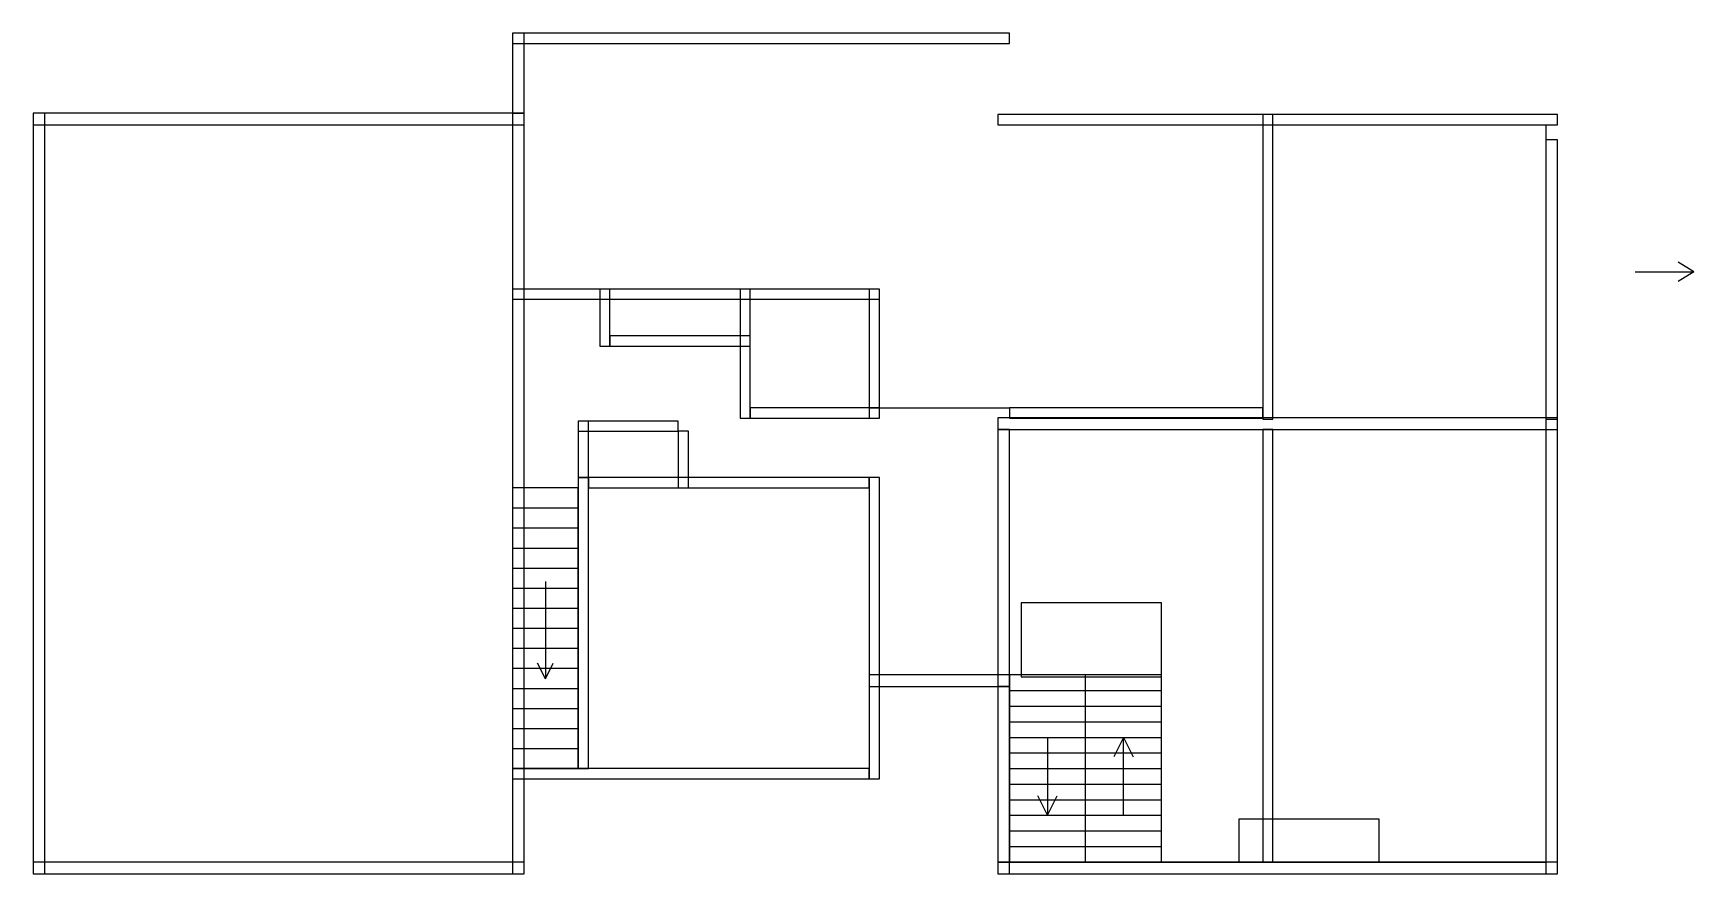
# Model space of a CAD drawing. Header units: millimetres. Extents: x -6 to 846, y 0 to 431.
import ezdxf

# ---------------------------------------------------------------- set-up
doc = ezdxf.new("R2010")
doc.units = ezdxf.units.MM
for name, color, linetype in [('Line', 7, 'CONTINUOUS'), ('Line001', 7, 'CONTINUOUS'), ('Line002', 7, 'CONTINUOUS'), ('Line003', 7, 'CONTINUOUS'), ('Line004', 7, 'CONTINUOUS'), ('Line019', 7, 'CONTINUOUS'), ('Line020', 7, 'CONTINUOUS'), ('Line021', 7, 'CONTINUOUS'), ('Line022', 7, 'CONTINUOUS'), ('Line023', 7, 'CONTINUOUS'), ('Line024', 7, 'CONTINUOUS'), ('Line025', 7, 'CONTINUOUS'), ('Line026', 7, 'CONTINUOUS'), ('Line027', 7, 'CONTINUOUS'), ('Line028', 7, 'CONTINUOUS'), ('Line029', 7, 'CONTINUOUS'), ('Line030', 7, 'CONTINUOUS'), ('Line031', 7, 'CONTINUOUS'), ('Line032', 7, 'CONTINUOUS'), ('Line033', 7, 'CONTINUOUS'), ('Line034', 7, 'CONTINUOUS'), ('Line035', 7, 'CONTINUOUS'), ('Line036', 7, 'CONTINUOUS'), ('Line037', 7, 'CONTINUOUS'), ('Line038', 7, 'CONTINUOUS'), ('Line039', 7, 'CONTINUOUS'), ('Line040', 7, 'CONTINUOUS'), ('Line041', 7, 'CONTINUOUS'), ('Line042', 7, 'CONTINUOUS'), ('Line043', 7, 'CONTINUOUS'), ('Line044', 7, 'CONTINUOUS'), ('Line045', 7, 'CONTINUOUS'), ('Line046', 7, 'CONTINUOUS'), ('Line047', 7, 'CONTINUOUS'), ('Line048', 7, 'CONTINUOUS'), ('Line049', 7, 'CONTINUOUS'), ('Line050', 7, 'CONTINUOUS'), ('Line051', 7, 'CONTINUOUS'), ('Line052', 7, 'CONTINUOUS'), ('Line053', 7, 'CONTINUOUS'), ('Line054', 7, 'CONTINUOUS'), ('Line055', 7, 'CONTINUOUS'), ('Line056', 7, 'CONTINUOUS'), ('Line057', 7, 'CONTINUOUS'), ('Line058', 7, 'CONTINUOUS'), ('Line059', 7, 'CONTINUOUS'), ('Line060', 7, 'CONTINUOUS'), ('Line061', 7, 'CONTINUOUS'), ('Line062', 7, 'CONTINUOUS'), ('Line063', 7, 'CONTINUOUS'), ('Line064', 7, 'CONTINUOUS'), ('Line065', 7, 'CONTINUOUS'), ('Wire', 7, 'CONTINUOUS'), ('Wire004', 7, 'CONTINUOUS'), ('Wire009', 7, 'CONTINUOUS'), ('Wire010', 7, 'CONTINUOUS'), ('Wire012', 7, 'CONTINUOUS'), ('Wire017', 7, 'CONTINUOUS'), ('Wire018', 7, 'CONTINUOUS'), ('Wire019', 7, 'CONTINUOUS'), ('Wire020', 7, 'CONTINUOUS'), ('Wire023', 7, 'CONTINUOUS'), ('Wire024', 7, 'CONTINUOUS'), ('Wire025', 7, 'CONTINUOUS'), ('Wire026', 7, 'CONTINUOUS'), ('Wire027', 7, 'CONTINUOUS'), ('Wire028', 7, 'CONTINUOUS'), ('Wire029', 7, 'CONTINUOUS'), ('Wire033', 7, 'CONTINUOUS'), ('Wire037', 7, 'CONTINUOUS'), ('Wire039', 7, 'CONTINUOUS'), ('Wire041', 7, 'CONTINUOUS'), ('Wire045', 7, 'CONTINUOUS'), ('Wire047', 7, 'CONTINUOUS'), ('Wire048', 7, 'CONTINUOUS'), ('Wire049', 7, 'CONTINUOUS'), ('Wire052', 7, 'CONTINUOUS'), ('Wire053', 7, 'CONTINUOUS'), ('Wire054', 7, 'CONTINUOUS'), ('Wire055', 7, 'CONTINUOUS'), ('Wire056', 7, 'CONTINUOUS'), ('Wire057', 7, 'CONTINUOUS'), ('Wire058', 7, 'CONTINUOUS'), ('Wire059', 7, 'CONTINUOUS'), ('Wire060', 7, 'CONTINUOUS'), ('Wire061', 7, 'CONTINUOUS'), ('Wire062', 7, 'CONTINUOUS')]:
    doc.layers.add(name, color=color, linetype=linetype)

msp = doc.modelspace()

# ---------------------------------------------------------------- linework, layer by layer
at = {"layer": 'Line'}
msp.add_line((240, 64.29), (273.75, 64.29), dxfattribs=at)
at = {"layer": 'Line001'}
msp.add_line((423, 239), (495, 239), dxfattribs=at)
at = {"layer": 'Line002'}
msp.add_line((770.2, 384.2), (770.2, 246.2), dxfattribs=at)
at = {"layer": 'Line003'}
msp.add_line((527.2, 6), (770.2, 6), dxfattribs=at)
at = {"layer": 'Line004'}
msp.add_line((770.2, 241), (770.2, 6), dxfattribs=at)
at = {"layer": 'Line019'}
msp.add_line((816.2, 308.8), (846.2, 308.8), dxfattribs=at)
at = {"layer": 'Line020'}
msp.add_line((846.2, 308.8), (838.2, 303.8), dxfattribs=at)
at = {"layer": 'Line021'}
msp.add_line((846.2, 308.8), (838.2, 313.8), dxfattribs=at)
at = {"layer": 'Line022'}
msp.add_line((534, 6), (534, 102), dxfattribs=at)
at = {"layer": 'Line023'}
msp.add_line((495, 14), (534, 14), dxfattribs=at)
at = {"layer": 'Line024'}
msp.add_line((495, 22), (534, 22), dxfattribs=at)
at = {"layer": 'Line025'}
msp.add_line((495, 30), (534, 30), dxfattribs=at)
at = {"layer": 'Line026'}
msp.add_line((495, 38), (534, 38), dxfattribs=at)
at = {"layer": 'Line027'}
msp.add_line((495, 46), (534, 46), dxfattribs=at)
at = {"layer": 'Line028'}
msp.add_line((495, 54), (534, 54), dxfattribs=at)
at = {"layer": 'Line029'}
msp.add_line((495, 62), (534, 62), dxfattribs=at)
at = {"layer": 'Line030'}
msp.add_line((495, 70), (534, 70), dxfattribs=at)
at = {"layer": 'Line031'}
msp.add_line((495, 78), (534, 78), dxfattribs=at)
at = {"layer": 'Line032'}
msp.add_line((495, 86), (534, 86), dxfattribs=at)
at = {"layer": 'Line033'}
msp.add_line((495, 94), (534, 94), dxfattribs=at)
at = {"layer": 'Line034'}
msp.add_line((534, 14), (573, 14), dxfattribs=at)
at = {"layer": 'Line035'}
msp.add_line((534, 22), (573, 22), dxfattribs=at)
at = {"layer": 'Line036'}
msp.add_line((534, 30), (573, 30), dxfattribs=at)
at = {"layer": 'Line037'}
msp.add_line((534, 38), (573, 38), dxfattribs=at)
at = {"layer": 'Line038'}
msp.add_line((534, 46), (573, 46), dxfattribs=at)
at = {"layer": 'Line039'}
msp.add_line((534, 54), (573, 54), dxfattribs=at)
at = {"layer": 'Line040'}
msp.add_line((534, 62), (573, 62), dxfattribs=at)
at = {"layer": 'Line041'}
msp.add_line((534, 70), (573, 70), dxfattribs=at)
at = {"layer": 'Line042'}
msp.add_line((534, 78), (573, 78), dxfattribs=at)
at = {"layer": 'Line043'}
msp.add_line((534, 86), (573, 86), dxfattribs=at)
at = {"layer": 'Line044'}
msp.add_line((534, 94), (573, 94), dxfattribs=at)
at = {"layer": 'Line045'}
msp.add_line((514.5, 70), (514.5, 30), dxfattribs=at)
at = {"layer": 'Line046'}
msp.add_line((514.5, 30), (509.5, 40), dxfattribs=at)
at = {"layer": 'Line047'}
msp.add_line((514.5, 30), (519.5, 40), dxfattribs=at)
at = {"layer": 'Line048'}
msp.add_line((553.5, 30), (553.5, 70), dxfattribs=at)
at = {"layer": 'Line049'}
msp.add_line((553.5, 70), (548.5, 60), dxfattribs=at)
at = {"layer": 'Line050'}
msp.add_line((553.5, 70), (558.5, 60), dxfattribs=at)
at = {"layer": 'Line051'}
msp.add_line((240, 74.57), (273.75, 74.57), dxfattribs=at)
at = {"layer": 'Line052'}
msp.add_line((240, 84.86), (273.75, 84.86), dxfattribs=at)
at = {"layer": 'Line053'}
msp.add_line((240, 95.14), (273.75, 95.14), dxfattribs=at)
at = {"layer": 'Line054'}
msp.add_line((240, 105.43), (273.75, 105.43), dxfattribs=at)
at = {"layer": 'Line055'}
msp.add_line((240, 115.71), (273.75, 115.71), dxfattribs=at)
at = {"layer": 'Line056'}
msp.add_line((240, 126), (273.75, 126), dxfattribs=at)
at = {"layer": 'Line057'}
msp.add_line((240, 136.29), (273.75, 136.29), dxfattribs=at)
at = {"layer": 'Line058'}
msp.add_line((240, 146.57), (273.75, 146.57), dxfattribs=at)
at = {"layer": 'Line059'}
msp.add_line((240, 156.86), (273.75, 156.86), dxfattribs=at)
at = {"layer": 'Line060'}
msp.add_line((240, 167.14), (273.75, 167.14), dxfattribs=at)
at = {"layer": 'Line061'}
msp.add_line((240, 177.43), (273.75, 177.43), dxfattribs=at)
at = {"layer": 'Line062'}
msp.add_line((240, 187.71), (273.75, 187.71), dxfattribs=at)
at = {"layer": 'Line063'}
msp.add_line((256.88, 150), (256.88, 100), dxfattribs=at)
at = {"layer": 'Line064'}
msp.add_line((256.88, 100), (252.88, 108), dxfattribs=at)
at = {"layer": 'Line065'}
msp.add_line((256.88, 100), (260.88, 108), dxfattribs=at)
at = {"layer": 'Wire'}
for p, q in [((630.25, 228), (625, 228)), ((625, 228), (625, 6)), ((630.25, 6), (630.25, 228)), ((625, 6), (630.25, 6))]:
    msp.add_line(p, q, dxfattribs=at)
at = {"layer": 'Wire004'}
for p, q in [((625, 239), (495, 239)), ((495, 239), (495, 233.75)), ((625, 233.75), (625, 239)), ((495, 233.75), (625, 233.75))]:
    msp.add_line(p, q, dxfattribs=at)
at = {"layer": 'Wire009'}
for p, q in [((423, 203.25), (279, 203.25)), ((279, 203.25), (279, 198)), ((279, 198), (423, 198)), ((423, 198), (423, 203.25))]:
    msp.add_line(p, q, dxfattribs=at)
at = {"layer": 'Wire010'}
for p, q in [((279, 203.25), (273.75, 203.25)), ((273.75, 203.25), (273.75, 54)), ((279, 54), (279, 203.25)), ((273.75, 54), (279, 54))]:
    msp.add_line(p, q, dxfattribs=at)
at = {"layer": 'Wire012'}
for p, q in [((428.25, 203.25), (423, 203.25)), ((423, 203.25), (423, 48.75)), ((428.25, 48.75), (428.25, 203.25)), ((423, 48.75), (428.25, 48.75))]:
    msp.add_line(p, q, dxfattribs=at)
at = {"layer": 'Wire017'}
for p, q in [((428.25, 239), (362, 239)), ((362, 239), (362, 233.75)), ((428.25, 233.75), (428.25, 239)), ((362, 233.75), (428.25, 233.75))]:
    msp.add_line(p, q, dxfattribs=at)
at = {"layer": 'Wire018'}
for p, q in [((362, 300), (356.75, 300)), ((356.75, 300), (356.75, 233.75)), ((362, 233.75), (362, 300)), ((356.75, 233.75), (362, 233.75))]:
    msp.add_line(p, q, dxfattribs=at)
at = {"layer": 'Wire019'}
for p, q in [((362, 276), (290, 276)), ((290, 276), (290, 270.75)), ((362, 270.75), (362, 276)), ((290, 270.75), (362, 270.75))]:
    msp.add_line(p, q, dxfattribs=at)
at = {"layer": 'Wire020'}
for p, q in [((290, 300), (284.75, 300)), ((284.75, 300), (284.75, 270.75)), ((290, 270.75), (290, 300)), ((284.75, 270.75), (290, 270.75))]:
    msp.add_line(p, q, dxfattribs=at)
at = {"layer": 'Wire023'}
for p, q in [((246, 6), (-6, 6)), ((-6, 6), (-6, 0)), ((-6, 0), (246, 0)), ((246, 0), (246, 6))]:
    msp.add_line(p, q, dxfattribs=at)
at = {"layer": 'Wire024'}
for p, q in [((0, 390.2), (-6, 390.2)), ((-6, 390.2), (-6, 0)), ((0, 0), (0, 390.2)), ((-6, 0), (0, 0))]:
    msp.add_line(p, q, dxfattribs=at)
at = {"layer": 'Wire025'}
for p, q in [((246, 390.2), (-6, 390.2)), ((-6, 390.2), (-6, 384.2)), ((-6, 384.2), (246, 384.2)), ((246, 384.2), (246, 390.2))]:
    msp.add_line(p, q, dxfattribs=at)
at = {"layer": 'Wire026'}
for p, q in [((246, 390.2), (240, 390.2)), ((240, 390.2), (240, 0)), ((246, 0), (246, 390.2)), ((240, 0), (246, 0))]:
    msp.add_line(p, q, dxfattribs=at)
at = {"layer": 'Wire027'}
for p, q in [((684.8, 28), (612.8, 28)), ((612.8, 28), (612.8, 6)), ((684.8, 6), (684.8, 28)), ((612.8, 6), (684.8, 6))]:
    msp.add_line(p, q, dxfattribs=at)
at = {"layer": 'Wire028'}
for p, q in [((573, 102), (495, 102)), ((495, 102), (495, 6)), ((573, 6), (573, 102)), ((495, 6), (573, 6))]:
    msp.add_line(p, q, dxfattribs=at)
at = {"layer": 'Wire029'}
for p, q in [((573, 139), (501, 139)), ((501, 139), (501, 101)), ((573, 101), (573, 139)), ((501, 101), (573, 101))]:
    msp.add_line(p, q, dxfattribs=at)
at = {"layer": 'Wire033'}
for p, q in [((428.25, 300), (356.75, 300)), ((356.75, 300), (356.75, 294.75)), ((428.25, 294.75), (428.25, 300)), ((356.75, 294.75), (428.25, 294.75))]:
    msp.add_line(p, q, dxfattribs=at)
at = {"layer": 'Wire037'}
for p, q in [((495, 102), (423, 102)), ((423, 102), (423, 96)), ((423, 96), (495, 96)), ((495, 96), (495, 102))]:
    msp.add_line(p, q, dxfattribs=at)
at = {"layer": 'Wire039'}
for p, q in [((428.25, 300), (423, 300)), ((423, 300), (423, 233.75)), ((428.25, 233.75), (428.25, 300)), ((423, 233.75), (428.25, 233.75))]:
    msp.add_line(p, q, dxfattribs=at)
at = {"layer": 'Wire041'}
for p, q in [((273.75, 198), (240, 198)), ((240, 198), (240, 54)), ((273.75, 54), (273.75, 198)), ((240, 54), (273.75, 54))]:
    msp.add_line(p, q, dxfattribs=at)
at = {"layer": 'Wire045'}
for p, q in [((246, 431.25), (240, 431.25)), ((240, 431.25), (240, 390.2)), ((246, 390.2), (246, 431.25)), ((240, 390.2), (246, 390.2))]:
    msp.add_line(p, q, dxfattribs=at)
at = {"layer": 'Wire047'}
for p, q in [((495, 431.25), (240, 431.25)), ((240, 431.25), (240, 426)), ((495, 426), (495, 431.25)), ((240, 426), (495, 426))]:
    msp.add_line(p, q, dxfattribs=at)
at = {"layer": 'Wire048'}
for p, q in [((423, 54), (240, 54)), ((240, 54), (240, 48.75)), ((423, 48.75), (423, 54)), ((240, 48.75), (423, 48.75))]:
    msp.add_line(p, q, dxfattribs=at)
at = {"layer": 'Wire049'}
for p, q in [((428.25, 300), (240, 300)), ((240, 300), (240, 294.75)), ((428.25, 294.75), (428.25, 300)), ((240, 294.75), (428.25, 294.75))]:
    msp.add_line(p, q, dxfattribs=at)
at = {"layer": 'Wire052'}
for p, q in [((279, 232.25), (273.75, 232.25)), ((273.75, 232.25), (273.75, 203.25)), ((279, 203.25), (279, 232.25)), ((273.75, 203.25), (279, 203.25))]:
    msp.add_line(p, q, dxfattribs=at)
at = {"layer": 'Wire053'}
for p, q in [((325, 232.25), (273.75, 232.25)), ((273.75, 232.25), (273.75, 227)), ((325, 227), (325, 232.25)), ((273.75, 227), (325, 227))]:
    msp.add_line(p, q, dxfattribs=at)
at = {"layer": 'Wire054'}
for p, q in [((330.25, 227), (325, 227)), ((325, 227), (325, 198)), ((330.25, 198), (330.25, 227)), ((325, 198), (330.25, 198))]:
    msp.add_line(p, q, dxfattribs=at)
at = {"layer": 'Wire055'}
for p, q in [((495, 228), (489, 228)), ((489, 228), (489, 6)), ((495, 6), (495, 228)), ((489, 6), (495, 6))]:
    msp.add_line(p, q, dxfattribs=at)
at = {"layer": 'Wire056'}
for p, q in [((630.25, 389.5), (625, 389.5)), ((625, 389.5), (625, 233.25)), ((630.25, 233.25), (630.25, 389.5)), ((625, 233.25), (630.25, 233.25))]:
    msp.add_line(p, q, dxfattribs=at)
at = {"layer": 'Wire057'}
for p, q in [((776.25, 389.5), (489, 389.5)), ((489, 389.5), (489, 384.25)), ((489, 384.25), (776.25, 384.25)), ((776.25, 384.25), (776.25, 389.5))]:
    msp.add_line(p, q, dxfattribs=at)
at = {"layer": 'Wire058'}
for p, q in [((495, 96), (489, 96)), ((489, 96), (489, 0)), ((495, 0), (495, 96)), ((489, 0), (495, 0))]:
    msp.add_line(p, q, dxfattribs=at)
at = {"layer": 'Wire059'}
for p, q in [((776.25, 234), (489, 234)), ((489, 234), (489, 228)), ((776.25, 228), (776.25, 234)), ((489, 228), (776.25, 228))]:
    msp.add_line(p, q, dxfattribs=at)
at = {"layer": 'Wire060'}
for p, q in [((776.25, 234), (770.25, 234)), ((770.25, 234), (770.25, 233.25)), ((770.25, 233.25), (776.25, 233.25)), ((776.25, 233.25), (776.25, 234))]:
    msp.add_line(p, q, dxfattribs=at)
at = {"layer": 'Wire061'}
for p, q in [((776.25, 376.5), (770.25, 376.5)), ((770.25, 376.5), (770.25, 0)), ((776.25, 0), (776.25, 376.5)), ((770.25, 0), (776.25, 0))]:
    msp.add_line(p, q, dxfattribs=at)
at = {"layer": 'Wire062'}
for p, q in [((776.25, 6), (489, 6)), ((489, 6), (489, 0)), ((489, 0), (776.25, 0)), ((776.25, 0), (776.25, 6))]:
    msp.add_line(p, q, dxfattribs=at)

doc.saveas('drawing.dxf')
